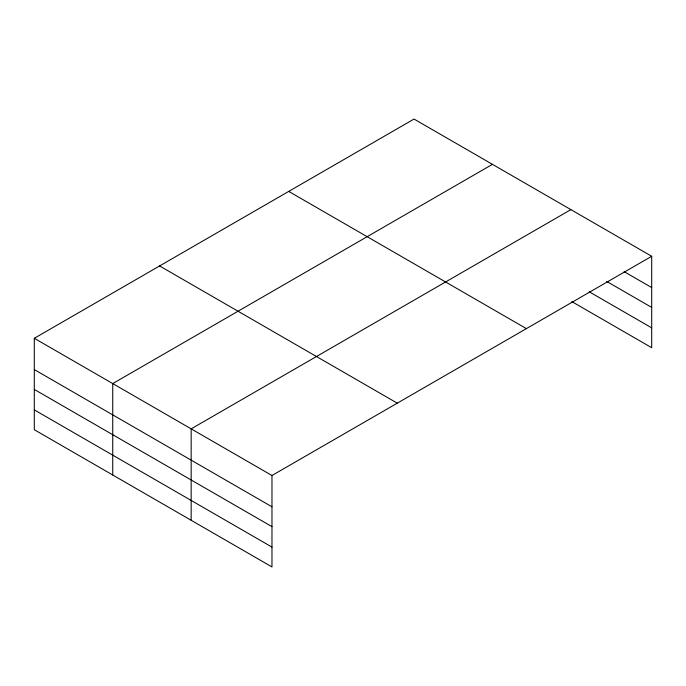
<?xml version="1.0" encoding="UTF-8"?>
<svg xmlns="http://www.w3.org/2000/svg" width="686" height="686" viewBox="0 0 686 686"><rect width="100%" height="100%" fill="white"/><g stroke="black" fill="none" stroke-linecap="round" stroke-linejoin="round"><path stroke-width="1.03" d="M571.807 301.583L651.7 347.708L651.7 256.281L414.027 119.064L34.3 338.292L34.3 429.719L271.973 566.936L271.973 475.509L34.3 338.292M492.462 164.34L112.736 383.577L112.736 475.004M570.889 209.624L191.162 428.861L191.162 520.288M271.973 475.509L651.7 256.281M624.149 271.665L651.7 287.563M606.707 281.432L651.7 307.414M589.257 291.807L651.7 327.857M288.72 191.411L526.394 328.628M159.606 265.945L397.28 403.171M34.3 369.583L271.973 506.8M34.3 389.425L271.973 526.642M34.3 409.876L271.973 547.094"/></g></svg>
